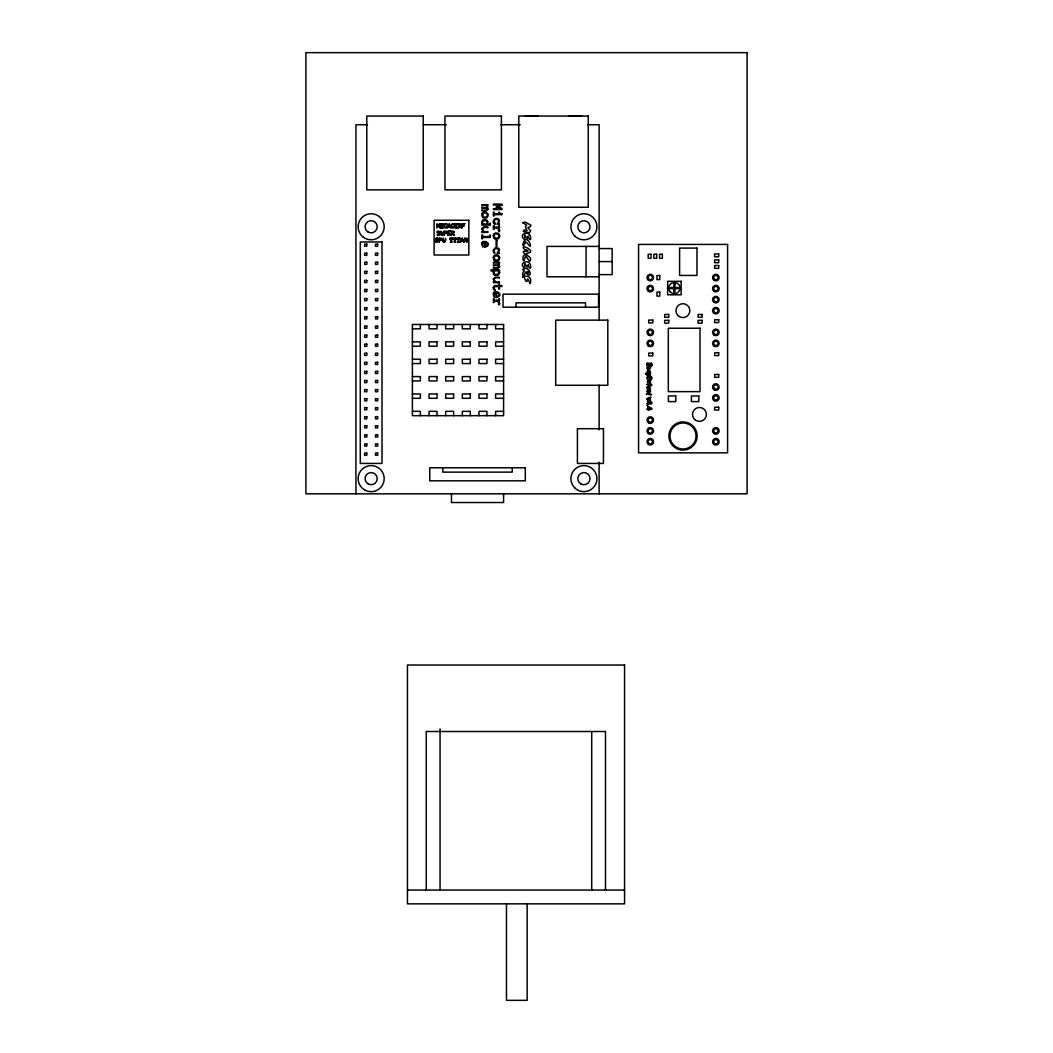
<?xml version="1.0" encoding="UTF-8"?>
<svg xmlns="http://www.w3.org/2000/svg" width="1053" height="1053" viewBox="0 0 1053 1053"><rect width="100%" height="100%" fill="white"/><g stroke="black" fill="none" stroke-linecap="round" stroke-linejoin="round"><path stroke-width="1.5" d="M648.174 402.957C646.331 396.849 656.809 406.037 648.674 403.602L648.424 404.286L647.095 403.431L648.174 402.957L648.174 400.917M647.621 363.864L647.253 365.904L647.24 363.246L651.583 363.246L651.715 365.746L651.215 363.864L649.767 363.864L649.622 365.602L649.267 363.864L647.621 363.864L647.556 365.878M649.806 367.076C652.873 368.366 646.094 371.38 647.042 367.813C648.385 364.299 650.254 371.63 649.991 366.813M650.517 388.715L647.766 387.28C657.598 383.108 639.619 388.346 650.267 388.833M650.517 400.364L647.766 398.916C657.598 394.664 639.408 400.509 650.491 399.969M650.517 373.394L647.806 374.723C659.468 380.028 635.578 371.117 650.372 373.762M650.517 393.783C637.21 393.322 661.073 396.415 647.095 393.519M651.728 409.143L648.306 406.629L648.174 408.761L647.147 409.393L648.424 410.091L651.728 409.143L648.674 409.406M647.095 384.516L650.504 384.819L647.2 384.358M650.57 383.16L647.095 381.844L650.412 381.686L650.543 382.95M438.588 240.189C433.02 247.903 436.508 232.555 438.022 239.228C437.179 237.109 434.85 239.597 435.929 241.124C438.64 243.704 436.956 238.781 438.588 240.097M647.095 409.077L648.174 408.761L648.306 406.629M649.898 372.288C652.373 369.037 646.371 373.394 647.806 370.327C645.213 374.552 650.938 369.55 650.096 372.472M524.591 239.321L524.697 234.819C526.342 236.793 527.303 241.427 528.264 235.925C528.224 239.676 531.923 241.756 530.449 236.385C528.83 230.002 517.918 234.187 524.315 239.426M524.591 267.936L524.697 263.434C526.342 265.409 527.303 270.042 528.264 264.54C528.224 268.291 531.923 270.371 530.449 265.001C528.751 258.538 517.931 262.934 524.315 268.041M649.767 365.483L649.767 363.864M645.858 373.973L647.108 374.42M647.108 377.303C658.559 374.276 646.384 386.793 647.24 377.079M650.517 386.148L647.766 387.28L650.517 388.412M648.174 406.787L648.832 406.708M526.303 254.708C526.355 251.864 531.225 253.852 530.738 250.983C529.251 248.692 526.118 246.994 523.486 246.731C521.683 248.6 529.08 251.18 523.183 251.628C522.722 254.352 533.437 256.353 529.922 261.223C527.935 261.039 525.908 252.786 524.749 258.367C523.552 265.461 520.774 253.891 526.092 254.602M647.24 363.246L647.253 365.904M495.41 223.025L494.541 224.276C491.132 221.972 494.844 216.549 498.253 218.892A2.738 2.738 0 0 1 499.372 220.209L498.595 223.42L499.477 224.223L497.029 224.223L498.806 220.985A1.948 1.948 0 0 0 498.148 219.866C495.41 217.537 492.014 222.222 495.371 223.986M650.504 376.158L647.108 375.065M647.766 392.19C644.581 390.281 651.504 387.425 650.451 391.624C647.661 395.178 648.859 386.003 647.345 392.256M651.583 365.865L651.662 363.298M647.806 374.723L650.451 373.723M647.213 386.846L650.517 385.819M647.213 398.495L650.517 397.468M651.662 365.839L651.215 363.864M647.147 384.371L650.504 384.516M367.444 124.728L355.94 124.728L355.94 493.831M423.253 124.728L446.314 124.728M500.53 124.728L520.248 124.728M587.613 124.728L599.118 124.728L599.118 320.138M599.118 246.402L547.007 246.402L547.007 276.794L599.118 276.794M599.118 248.561L612.148 248.561L612.148 274.622L599.118 274.622M599.118 261.592L612.148 261.592M412.394 328.826L420.358 328.826L420.358 324.482M503.584 328.826L495.621 328.826L495.621 324.482M412.394 341.856L420.358 341.856L420.358 346.2L412.394 346.2M503.584 341.856L495.621 341.856L495.621 346.2L503.584 346.2M412.394 359.218L420.358 359.218L420.358 363.561L412.394 363.561M503.584 359.218L495.621 359.218L495.621 363.561L503.584 363.561M412.394 376.592L420.358 376.592L420.358 380.936L412.394 380.936M503.584 376.592L495.621 376.592L495.621 380.936L503.584 380.936M412.394 393.967L420.358 393.967L420.358 398.297L412.394 398.297M503.584 393.967L495.621 393.967L495.621 398.297L503.584 398.297M647.147 403.589L648.174 403.602M412.394 411.328L420.358 411.328L420.358 415.672M503.584 411.328L495.621 411.328L495.621 415.672M407.445 890.048L624.561 890.048M647.147 409.393L648.174 409.406M647.121 393.914L649.306 393.98M650.517 400.061L647.766 398.916L650.491 397.376M648.74 400.864L651.715 402.786M648.74 406.669L651.636 408.432M526.237 249.693L528.093 250.996L526.421 251.417L526.25 249.995M649.267 363.864L649.28 365.536M605.488 890.39L605.488 731.506L426.254 731.506L426.254 890.39M599.118 385.28L599.118 429.861M599.118 462.254L599.118 493.831M591.707 731.506L591.707 890.39M586.087 246.402L586.087 276.794M585.521 307.186L585.521 302.843L516.036 302.843L516.036 307.186M581.743 116.054L568.725 116.054M538.32 116.054L525.302 116.054M527.158 903.843L527.158 1000.35L506.48 1000.35L506.48 903.843M512.271 467.782L512.271 472.126L442.786 472.126L442.786 467.782M503.584 493.831L503.584 502.518L451.474 502.518L451.474 493.831M486.947 324.482L486.947 328.826L478.983 328.826L478.983 324.482M486.947 415.672L486.947 411.328L478.983 411.328L478.983 415.672M470.296 324.482L470.296 328.826L462.333 328.826L462.333 324.482M470.296 415.672L470.296 411.328L462.333 411.328L462.333 415.672M453.646 324.482L453.646 328.826L445.682 328.826L445.682 324.482M453.646 415.672L453.646 411.328L445.682 411.328L445.682 415.672M440.049 728.834L440.049 890.39M437.008 324.482L437.008 328.826L429.045 328.826L429.045 324.482M437.008 415.672L437.008 411.328L429.045 411.328L429.045 415.672M524.749 243.638C520.524 251.917 524.118 231.107 530.185 243.809C531.554 251.772 525.315 237.241 524.749 243.638M522.722 276.965C525.671 276.807 524.736 282.125 527.026 281.572C526.961 275.228 529.369 282.415 530.146 283.691C532.818 277.189 526.618 274.636 522.722 276.965M443.971 225.474L444.537 227.672L446.301 227.882L447.038 226.882L444.998 227.527L444.445 225.25L445.564 224.092L447.012 225.171L447.012 223.789L444.814 223.907L443.971 225.474M451.171 225.474L451.737 227.672L453.501 227.882L454.238 226.882L452.185 227.527L451.645 225.25L452.751 224.092L454.212 225.171L454.212 223.789L452.013 223.907L451.171 225.474M443.313 233.845C442.747 237.912 438.061 232.713 441.075 231.147C441.168 242.44 444.55 225.776 443.313 233.845M445.458 240.782C444.879 244.836 440.207 239.65 443.208 238.07C443.3 249.364 446.683 232.7 445.458 240.782M522.749 269.502L524.249 270.621C520.34 275.254 524.341 277.755 525.394 271.977C533.2 282.112 530.659 264.079 522.749 269.502M499.622 230.331L499.346 231.778L498.622 231.476L498.622 229.343L496.621 228.04L494.147 228.001L494.147 229.37L493.383 229.37L493.383 225.724L494.147 225.724L494.147 227.106L498.714 227.106L498.714 225.724L499.477 225.724L499.477 228.001L497.937 228.001L499.622 230.331M499.622 303.448L499.346 304.896L498.622 304.593L498.622 302.461L496.621 301.145L494.147 301.105L494.147 302.487L493.383 302.487L493.383 298.828L494.147 298.828L494.147 300.21L498.714 300.21L498.714 298.828L499.477 298.828L499.477 301.105L497.937 301.105L499.622 303.448M651.215 378.356C651.373 381.081 646.647 380.357 647.621 377.698L651.215 378.356M481.734 228.672L483.366 231.502L481.84 231.502L481.84 232.397L487.934 232.397L487.934 231.502C481.8 233.608 480.089 225.276 487.934 227.843L487.934 226.948L483.59 226.974L481.734 228.672M493.265 278.94L494.897 281.77L493.383 281.77L493.383 282.678L499.477 282.678L499.477 281.77C493.33 283.889 491.619 275.544 499.477 278.11L499.477 277.215L495.121 277.255L493.265 278.94M487.328 244.309L487.052 245.428A1.882 1.882 0 0 1 486.223 246.205C484.077 247.31 484.92 239.729 487.012 243.177A2.172 2.172 0 0 1 487.328 244.309M498.859 294.59L498.582 295.709A1.882 1.882 0 0 1 497.753 296.472C495.621 297.591 496.45 289.996 498.543 293.445A2.172 2.172 0 0 1 498.859 294.59M482.498 243.967L483.011 247.086C476.654 236.398 496.397 243.454 484.577 247.402L484.577 242.137L482.498 243.967M494.028 294.248L494.541 297.367C488.184 286.679 507.928 293.734 496.108 297.683L496.108 292.418L494.028 294.248M488.079 209.284L486.223 210.784L481.84 210.784L481.84 209.889C489.606 211.535 488.184 206.625 481.84 208.191L481.84 207.283C489.711 208.928 487.987 204.058 481.84 205.585L481.84 204.69L487.934 204.69L487.934 205.585C487.763 205.493 487.394 208.152 488.079 209.284M499.622 266.87L497.766 268.37L493.383 268.37L493.383 267.475C501.136 269.12 499.714 264.211 493.383 265.777L493.383 264.869C501.241 266.514 499.517 261.644 493.383 263.171L493.383 262.276L499.477 262.276L499.477 263.171C499.293 263.079 498.925 265.738 499.622 266.87M453.804 232.344L451.855 233.174L451.855 231.528L453.804 232.344M460.938 224.987L459.003 225.816L459.003 224.171L460.938 224.987M441.576 239.268L439.614 240.097L439.614 238.452L441.576 239.268M442.01 239.268L441.418 240.308L439.614 240.479L439.18 242.269L439.18 238.07L441.418 238.241L442.01 239.268M446.617 232.344L444.669 233.174L444.669 231.528L446.617 232.344M447.064 232.344L446.472 233.384L444.669 233.542L444.234 235.345L444.234 231.147L446.472 231.318L447.064 232.344M481.747 214.378L482.208 216.918A2.777 2.777 0 0 0 483.577 218.024L486.723 217.747A2.909 2.909 0 0 0 487.842 216.365C489.869 212.179 482.485 209.889 481.747 214.378M481.747 221.709L481.84 225.092L490.382 225.092L490.382 222.973L489.619 224.184L487.394 224.184L488.026 221.709L486.17 219.511L483.051 219.774L481.747 221.709M493.291 235.398L493.739 237.952A2.777 2.777 0 0 0 495.107 239.057L498.253 238.781A2.909 2.909 0 0 0 499.372 237.399C501.399 233.213 494.028 230.923 493.291 235.398M493.291 250.193L493.581 252.457L494.541 253.523L494.976 252.891C492.199 250.904 495.713 246.928 498.148 249.1A1.948 1.948 0 0 1 498.806 250.232L497.029 253.47L499.477 253.47L498.595 252.667L499.372 249.456A2.738 2.738 0 0 0 498.253 248.126L495.121 247.889L493.291 250.193M493.291 257.34L493.739 259.88A2.777 2.777 0 0 0 495.107 260.986L498.253 260.71A2.909 2.909 0 0 0 499.372 259.341C501.399 255.142 494.028 252.852 493.291 257.34M493.278 287.482L493.37 288.891A2.211 2.211 0 0 0 494.094 289.904L495.318 290.378L494.884 289.457A1.566 1.566 0 0 1 493.989 287.995L494.989 286.587L498.714 286.482L498.714 289.088L499.477 289.088L499.477 286.482L501.912 286.482L501.912 285.587L499.477 285.587L499.477 284.218L498.714 284.218L498.714 285.587L495.107 285.639A2.238 2.238 0 0 0 493.896 286.258L493.278 287.482M499.622 272.595L498.253 275.188L494.581 275.188A2.777 2.777 0 0 1 493.462 273.872L493.225 272.595A2.593 2.593 0 0 1 493.62 271.213L490.935 270.805L490.935 269.91L499.477 269.91L499.622 272.595M482.511 214.549L483.498 217.01L486.249 217.01A2.119 2.119 0 0 0 487.131 216.023C488.631 212.93 483.103 211.35 482.511 214.549M494.041 235.569L495.028 238.044L497.779 238.044A2.119 2.119 0 0 0 498.674 237.043C500.162 233.95 494.634 232.384 494.041 235.569M494.041 257.511L495.028 259.973L497.779 259.973A2.119 2.119 0 0 0 498.674 258.985C500.162 255.892 494.634 254.313 494.041 257.511M454.251 232.344L453.04 233.529L454.304 235.345L452.514 233.542L451.421 235.345L451.421 231.147L453.672 231.318L454.251 232.344M461.398 224.987L460.174 226.171L461.438 227.988L459.648 226.184L458.555 227.988L458.555 223.789L460.806 223.96L461.398 224.987M494.041 272.095L494.186 273.53A2.001 2.001 0 0 0 495.055 274.464L498.148 274.228L498.674 271.635L498.056 270.805L494.778 270.805L494.041 272.095M482.498 221.88L482.445 222.38A2.33 2.33 0 0 0 482.906 223.789L486.525 224.184L487.276 221.88A1.961 1.961 0 0 0 486.618 220.748L483.156 220.748A1.961 1.961 0 0 0 482.498 221.88M437.469 231.989L439.654 233.74L439.167 235.24A1.461 1.461 0 0 1 438.456 235.424C435.889 234.477 437.127 234.793 439.259 234.595C439.627 233.068 435.455 232.976 437.6 231.239A1.606 1.606 0 0 1 438.311 231.081C440.733 232.081 439.338 231.555 437.469 231.989M522.683 222.617L526.632 225.066L525.329 226.816L526.961 230.475L523.841 230.041L523.302 231.449L529.514 232.687L530.673 230.897L527.829 227.566L530.383 226.566L530.87 225.131L525.263 222.17L522.683 222.617M651.149 384.477L651.768 384.964L651.149 384.477M647.095 405.287L647.832 405.787L647.161 405.155M647.542 367.655L648.661 368.8L648.503 367.523L647.542 367.655M650.109 390.913C649.056 393.625 648.898 388.136 650.109 390.913M449.118 224.236L448.407 226.395L449.815 226.395L449.118 224.236M448.288 226.79L447.42 227.988L449.42 223.789L450.816 227.988L449.947 226.79L448.288 226.79M462.096 238.518L461.398 240.676L462.807 240.676L462.096 238.518M461.267 241.071L460.411 242.269L462.399 238.07L463.794 242.269L462.925 241.071L461.267 241.071M439.219 224.486L438.482 226.658L437.429 224.486L436.982 227.988L436.982 223.789L438.324 225.987L439.667 223.789L439.667 227.988L439.219 224.486M528.751 272.503L527.764 273.28L527.119 271.358L528.751 272.503M501.912 205.269L497.45 206.822L501.912 208.402L501.912 209.56L493.383 209.56L493.383 208.652L500.491 208.652L496.081 207.151L500.491 205.006L493.383 205.006L493.383 204.111L501.912 204.111L501.912 205.269M686.661 449.618L683.002 450.105A14.097 14.097 0 0 1 668.905 435.995A14.097 14.097 0 0 1 683.002 421.898L686.661 422.371A14.097 14.097 0 0 1 686.661 449.618M747.09 52.65L305.91 52.65L305.91 493.831L747.09 493.831L747.09 52.65M423.253 116.054L366.799 116.054L366.799 189.869L423.253 189.869L423.253 116.054M501.412 116.054L444.958 116.054L444.958 189.869L501.412 189.869L501.412 116.054M588.258 116.054L518.787 116.054L518.787 207.244L588.258 207.244L588.258 116.054M494.147 212.311L493.383 212.311L493.383 215.97L494.147 215.97L494.147 214.601L499.477 214.601L499.477 212.311L498.714 212.311L498.714 213.693L494.147 213.693L494.147 212.311M501.912 213.535L500.688 213.535L500.688 214.759L501.912 214.759L501.912 213.535M468.848 220.261L434.112 220.261L434.112 255.01L468.848 255.01L468.848 220.261M443.26 223.789L440.575 223.789L440.575 227.988L443.26 227.988L441.023 227.606L441.023 226.04L442.668 226.04L441.023 225.671L441.023 224.171L443.26 223.789M457.647 223.789L454.962 223.789L454.962 227.988L457.647 227.988L455.409 227.606L455.409 226.04L457.055 226.04L455.409 225.671L455.409 224.171L457.647 223.789M464.834 223.789L462.162 223.789L462.162 227.988L462.596 226.04L464.255 226.04L462.596 225.671L462.596 224.171L464.834 223.789M450.513 231.147L447.828 231.147L447.828 235.345L450.513 235.345L448.262 234.964L448.262 233.397L449.921 233.397L448.262 233.029L448.262 231.528L450.513 231.147M482.616 235.148L481.84 235.148L481.84 238.807L482.616 238.807L482.616 237.438L490.382 237.438L490.382 235.148L489.619 235.148L489.619 236.53L482.616 236.53L482.616 235.148M452.803 238.07L449.802 238.07L449.802 239.492L451.079 238.452L451.079 241.9C448.578 242.295 454.027 242.295 451.526 241.9L451.526 238.452L452.803 239.492L452.803 238.07M455.804 238.07L454.001 238.07L454.685 241.9C452.185 242.295 457.621 242.295 455.12 241.9L455.804 238.07M460.003 238.07L457.002 238.07L457.002 239.492L458.279 238.452L458.279 241.9C455.778 242.295 461.214 242.295 458.726 241.9L458.726 238.452L460.003 239.492L460.003 238.07M464.965 238.07L464.347 242.269L464.794 238.715L467.032 242.269L467.032 238.07L466.584 241.466L464.965 238.07M496.884 240.347L496.121 240.347L496.121 246.441L496.884 246.441L496.884 240.347M382.002 241.979L360.284 241.979L360.284 463.438L382.002 463.438L382.002 241.979M366.799 244.151L364.628 244.151L364.628 246.323L366.799 246.323L366.799 244.151M377.658 244.151L375.487 244.151L375.487 246.323L377.658 246.323L377.658 244.151M727.584 244.428L638.566 244.428L638.566 452.856L727.584 452.856L727.584 244.428M696.968 248.087L679.606 248.087L679.606 275.438L696.968 275.438L696.968 248.087M366.799 253.194L364.628 253.194L364.628 255.366L366.799 255.366L366.799 253.194M377.658 253.194L375.487 253.194L375.487 255.366L377.658 255.366L377.658 253.194M718.712 253.984L714.645 253.984L714.645 256.814L718.712 256.814L718.712 253.984M651.004 254.273L648.187 254.273L648.187 258.327L651.004 258.327L651.004 254.273M656.651 254.273L653.821 254.273L653.821 258.327L656.651 258.327L656.651 254.273M662.363 254.273L659.533 254.273L659.533 258.327L662.363 258.327L662.363 254.273M718.712 259.854L714.645 259.854L714.645 262.671L718.712 262.671L718.712 259.854M366.799 262.21L364.628 262.21L364.628 264.382L366.799 264.382L366.799 262.21M377.658 262.21L375.487 262.21L375.487 264.382L377.658 264.382L377.658 262.21M718.712 265.501L714.645 265.501L714.645 268.318L718.712 268.318L718.712 265.501M366.799 271.319L364.628 271.319L364.628 273.49L366.799 273.49L366.799 271.319M377.658 271.319L375.487 271.319L375.487 273.49L377.658 273.49L377.658 271.319M659.77 275.544L656.954 275.544L656.954 279.611L659.77 279.611L659.77 275.544M366.799 280.388L364.628 280.388L364.628 282.546L366.799 282.546L366.799 280.388M377.658 280.388L375.487 280.388L375.487 282.546L377.658 282.546L377.658 280.388M681.12 281.335L667.655 281.335L667.655 294.801L681.12 294.801L681.12 281.335M674.934 284.047L673.841 284.047L673.841 287.522L670.366 287.522L670.366 288.614L673.841 288.614L673.841 292.089L674.934 292.089L674.934 288.614L678.408 288.614L678.408 287.522L674.934 287.522L674.934 284.047M366.799 289.43L364.628 289.43L364.628 291.602L366.799 291.602L366.799 289.43M377.658 289.43L375.487 289.43L375.487 291.602L377.658 291.602L377.658 289.43M659.77 292.05L656.954 292.05L656.954 296.104L659.77 296.104L659.77 292.05M598.552 294.156L503.018 294.156L503.018 307.186L598.552 307.186L598.552 294.156M366.799 298.539L364.628 298.539L364.628 300.71L366.799 300.71L366.799 298.539M377.658 298.539L375.487 298.539L375.487 300.71L377.658 300.71L377.658 298.539M366.799 307.647L364.628 307.647L364.628 309.819L366.799 309.819L366.799 307.647M377.658 307.647L375.487 307.647L375.487 309.819L377.658 309.819L377.658 307.647M668.734 314.452L664.68 314.452L664.68 317.282L668.734 317.282L668.734 314.452M702.101 314.452L698.047 314.452L698.047 317.282L702.101 317.282L702.101 314.452M366.799 316.756L364.628 316.756L364.628 318.927L366.799 318.927L366.799 316.756M377.658 316.756L375.487 316.756L375.487 318.927L377.658 318.927L377.658 316.756M718.712 319.783L714.645 319.783L714.645 322.6L718.712 322.6L718.712 319.783M607.805 320.138L555.694 320.138L555.694 385.28L607.805 385.28L607.805 320.138M652.768 320.073L648.701 320.073L648.701 322.902L652.768 322.902L652.768 320.073M668.734 320.323L664.68 320.323L664.68 323.139L668.734 323.139L668.734 320.323M702.101 320.323L698.047 320.323L698.047 323.139L702.101 323.139L702.101 320.323M503.584 324.482L412.394 324.482L412.394 415.672L503.584 415.672L503.584 324.482M366.799 326.061L364.628 326.061L364.628 328.233L366.799 328.233L366.799 326.061M377.658 326.061L375.487 326.061L375.487 328.233L377.658 328.233L377.658 326.061M700.008 328.233L668.313 328.233L668.313 391.637L700.008 391.637L700.008 328.233M366.799 335.104L364.628 335.104L364.628 337.276L366.799 337.276L366.799 335.104M377.658 335.104L375.487 335.104L375.487 337.276L377.658 337.276L377.658 335.104M437.008 341.856L429.045 341.856L429.045 346.2L437.008 346.2L437.008 341.856M453.646 341.856L445.682 341.856L445.682 346.2L453.646 346.2L453.646 341.856M470.296 341.856L462.333 341.856L462.333 346.2L470.296 346.2L470.296 341.856M486.947 341.856L478.983 341.856L478.983 346.2L486.947 346.2L486.947 341.856M366.799 344.134L364.628 344.134L364.628 346.305L366.799 346.305L366.799 344.134M377.658 344.134L375.487 344.134L375.487 346.305L377.658 346.305L377.658 344.134M718.712 352.781L714.645 352.781L714.645 355.598L718.712 355.598L718.712 352.781M366.799 353.229L364.628 353.229L364.628 355.401L366.799 355.401L366.799 353.229M377.658 353.229L375.487 353.229L375.487 355.401L377.658 355.401L377.658 353.229M652.768 353.084L648.701 353.084L648.701 355.901L652.768 355.901L652.768 353.084M437.008 359.218L429.045 359.218L429.045 363.561L437.008 363.561L437.008 359.218M453.646 359.218L445.682 359.218L445.682 363.561L453.646 363.561L453.646 359.218M470.296 359.218L462.333 359.218L462.333 363.561L470.296 363.561L470.296 359.218M486.947 359.218L478.983 359.218L478.983 363.561L486.947 363.561L486.947 359.218M366.799 362.298L364.628 362.298L364.628 364.47L366.799 364.47L366.799 362.298M377.658 362.298L375.487 362.298L375.487 364.47L377.658 364.47L377.658 362.298M366.799 371.34L364.628 371.34L364.628 373.512L366.799 373.512L366.799 371.34M377.658 371.34L375.487 371.34L375.487 373.512L377.658 373.512L377.658 371.34M718.712 374.486L714.645 374.486L714.645 377.316L718.712 377.316L718.712 374.486M437.008 376.592L429.045 376.592L429.045 380.936L437.008 380.936L437.008 376.592M453.646 376.592L445.682 376.592L445.682 380.936L453.646 380.936L453.646 376.592M470.296 376.592L462.333 376.592L462.333 380.936L470.296 380.936L470.296 376.592M486.947 376.592L478.983 376.592L478.983 380.936L486.947 380.936L486.947 376.592M366.799 380.449L364.628 380.449L364.628 382.621L366.799 382.621L366.799 380.449M377.658 380.449L375.487 380.449L375.487 382.621L377.658 382.621L377.658 380.449M366.799 389.571L364.628 389.571L364.628 391.742L366.799 391.742L366.799 389.571M377.658 389.571L375.487 389.571L375.487 391.742L377.658 391.742L377.658 389.571M437.008 393.967L429.045 393.967L429.045 398.297L437.008 398.297L437.008 393.967M453.646 393.967L445.682 393.967L445.682 398.297L453.646 398.297L453.646 393.967M470.296 393.967L462.333 393.967L462.333 398.297L470.296 398.297L470.296 393.967M486.947 393.967L478.983 393.967L478.983 398.297L486.947 398.297L486.947 393.967M675.776 395.954L668.392 395.954L668.392 401.601L675.776 401.601L675.776 395.954M698.784 395.954L691.4 395.954L691.4 401.601L698.784 401.601L698.784 395.954M366.799 398.666L364.628 398.666L364.628 400.838L366.799 400.838L366.799 398.666M377.658 398.666L375.487 398.666L375.487 400.838L377.658 400.838L377.658 398.666M651.202 402.957L648.674 402.957L648.674 401.404L651.202 402.957M718.712 407.221L714.645 407.221L714.645 410.038L718.712 410.038L718.712 407.221M366.799 407.629L364.628 407.629L364.628 409.788L366.799 409.788L366.799 407.629M377.658 407.629L375.487 407.629L375.487 409.788L377.658 409.788L377.658 407.629M651.202 408.761L648.674 408.761L648.674 407.208L651.202 408.761M366.799 416.685L364.628 416.685L364.628 418.857L366.799 418.857L366.799 416.685M377.658 416.685L375.487 416.685L375.487 418.857L377.658 418.857L377.658 416.685M366.799 425.741L364.628 425.741L364.628 427.913L366.799 427.913L366.799 425.741M377.658 425.741L375.487 425.741L375.487 427.913L377.658 427.913L377.658 425.741M603.461 428.703L577.413 428.703L577.413 463.438L603.461 463.438L603.461 428.703M366.799 434.85L364.628 434.85L364.628 437.021L366.799 437.021L366.799 434.85M377.658 434.85L375.487 434.85L375.487 437.021L377.658 437.021L377.658 434.85M366.799 443.958L364.628 443.958L364.628 446.13L366.799 446.13L366.799 443.958M377.658 443.958L375.487 443.958L375.487 446.13L377.658 446.13L377.658 443.958M366.799 453.066L364.628 453.066L364.628 455.225L366.799 455.225L366.799 453.066M377.658 453.066L375.487 453.066L375.487 455.225L377.658 455.225L377.658 453.066M525.302 467.782L429.769 467.782L429.769 480.813L525.302 480.813L525.302 467.782M624.561 665.009L407.445 665.009L407.445 903.843L624.561 903.843L624.561 665.009M714.75 334.235A2.172 2.172 0 0 0 718.028 332.393A2.172 2.172 0 0 0 714.79 330.471A2.172 2.172 0 0 0 714.75 334.235M714.75 312.517A2.172 2.172 0 0 0 718.028 310.674A2.172 2.172 0 0 0 714.79 308.766A2.172 2.172 0 0 0 714.75 312.517M714.75 443.616A2.172 2.172 0 0 0 718.028 441.773A2.172 2.172 0 0 0 714.79 439.851A2.172 2.172 0 0 0 714.75 443.616M649.174 432.757A2.172 2.172 0 0 0 652.452 430.914A2.172 2.172 0 0 0 649.214 429.005A2.172 2.172 0 0 0 649.174 432.757M649.174 421.911A2.172 2.172 0 0 0 652.452 420.068A2.172 2.172 0 0 0 649.214 418.146A2.172 2.172 0 0 0 649.174 421.911M673.788 445.208A13.031 13.031 0 0 0 695.585 439.364A13.031 13.031 0 0 0 679.633 423.411A13.031 13.031 0 0 0 673.788 445.208M649.174 443.616A2.172 2.172 0 0 0 652.452 441.773A2.172 2.172 0 0 0 649.214 439.851A2.172 2.172 0 0 0 649.174 443.616M714.039 444.458A3.251 3.251 0 0 0 719.107 441.97A3.251 3.251 0 0 0 714.421 438.825A3.251 3.251 0 0 0 714.039 444.458M714.75 432.757A2.172 2.172 0 0 0 718.028 430.914A2.172 2.172 0 0 0 714.79 429.005A2.172 2.172 0 0 0 714.75 432.757M648.477 280.269A3.251 3.251 0 0 0 653.531 277.781A3.251 3.251 0 0 0 648.845 274.636A3.251 3.251 0 0 0 648.477 280.269M714.039 433.599A3.251 3.251 0 0 0 719.107 431.111A3.251 3.251 0 0 0 714.421 427.966A3.251 3.251 0 0 0 714.039 433.599M714.039 400.601A3.251 3.251 0 0 0 719.107 398.113A3.251 3.251 0 0 0 714.421 394.967A3.251 3.251 0 0 0 714.039 400.601M714.75 399.758A2.172 2.172 0 0 0 718.028 397.916A2.172 2.172 0 0 0 714.79 395.994A2.172 2.172 0 0 0 714.75 399.758M714.75 388.899A2.172 2.172 0 0 0 718.028 387.056A2.172 2.172 0 0 0 714.79 385.148A2.172 2.172 0 0 0 714.75 388.899M714.039 389.742A3.251 3.251 0 0 0 719.107 387.254A3.251 3.251 0 0 0 714.421 384.108A3.251 3.251 0 0 0 714.039 389.742M714.75 345.266A2.172 2.172 0 0 0 718.028 343.423A2.172 2.172 0 0 0 714.79 341.501A2.172 2.172 0 0 0 714.75 345.266M714.75 279.427A2.172 2.172 0 0 0 718.028 277.584A2.172 2.172 0 0 0 714.79 275.675A2.172 2.172 0 0 0 714.75 279.427M678 315.558A6.95 6.95 0 0 0 689.623 312.438A6.95 6.95 0 0 0 681.107 303.935A6.95 6.95 0 0 0 678 315.558M695.98 420.437A6.95 6.95 0 0 0 706.405 414.421A6.95 6.95 0 0 0 695.98 408.393A6.95 6.95 0 0 0 695.98 420.437M714.039 280.269A3.251 3.251 0 0 0 719.107 277.781A3.251 3.251 0 0 0 714.421 274.636A3.251 3.251 0 0 0 714.039 280.269M714.75 301.487A2.172 2.172 0 0 0 718.028 299.644A2.172 2.172 0 0 0 714.79 297.736A2.172 2.172 0 0 0 714.75 301.487M714.039 346.095A3.251 3.251 0 0 0 719.107 343.607A3.251 3.251 0 0 0 714.421 340.474A3.251 3.251 0 0 0 714.039 346.095M670.392 292.063A5.647 5.647 0 0 0 679.843 289.522A5.647 5.647 0 0 0 672.933 282.612A5.647 5.647 0 0 0 670.392 292.063M649.174 345.266A2.172 2.172 0 0 0 652.452 343.423A2.172 2.172 0 0 0 649.214 341.501A2.172 2.172 0 0 0 649.174 345.266M648.477 444.458A3.251 3.251 0 0 0 653.531 441.97A3.251 3.251 0 0 0 648.845 438.825A3.251 3.251 0 0 0 648.477 444.458M648.477 433.599A3.251 3.251 0 0 0 653.531 431.111A3.251 3.251 0 0 0 648.845 427.966A3.251 3.251 0 0 0 648.477 433.599M648.477 422.74A3.251 3.251 0 0 0 653.531 420.252A3.251 3.251 0 0 0 648.845 417.12A3.251 3.251 0 0 0 648.477 422.74M649.174 279.427A2.172 2.172 0 0 0 652.452 277.584A2.172 2.172 0 0 0 649.214 275.675A2.172 2.172 0 0 0 649.174 279.427M649.174 290.457A2.172 2.172 0 0 0 652.452 288.614A2.172 2.172 0 0 0 649.214 286.706A2.172 2.172 0 0 0 649.174 290.457M649.174 334.235A2.172 2.172 0 0 0 652.452 332.393A2.172 2.172 0 0 0 649.214 330.471A2.172 2.172 0 0 0 649.174 334.235M648.477 291.299A3.251 3.251 0 0 0 653.531 288.812A3.251 3.251 0 0 0 648.845 285.666A3.251 3.251 0 0 0 648.477 291.299M648.477 346.095A3.251 3.251 0 0 0 653.531 343.607A3.251 3.251 0 0 0 648.845 340.474A3.251 3.251 0 0 0 648.477 346.095M648.477 335.065A3.251 3.251 0 0 0 653.531 332.59A3.251 3.251 0 0 0 648.845 329.444A3.251 3.251 0 0 0 648.477 335.065M714.039 291.299A3.251 3.251 0 0 0 719.107 288.812A3.251 3.251 0 0 0 714.421 285.666A3.251 3.251 0 0 0 714.039 291.299M714.75 290.457A2.172 2.172 0 0 0 718.028 288.614A2.172 2.172 0 0 0 714.79 286.706A2.172 2.172 0 0 0 714.75 290.457M714.039 302.329A3.251 3.251 0 0 0 719.107 299.842A3.251 3.251 0 0 0 714.421 296.696A3.251 3.251 0 0 0 714.039 302.329M714.039 313.36A3.251 3.251 0 0 0 719.107 310.872A3.251 3.251 0 0 0 714.421 307.726A3.251 3.251 0 0 0 714.039 313.36M714.039 335.065A3.251 3.251 0 0 0 719.107 332.59A3.251 3.251 0 0 0 714.421 329.444A3.251 3.251 0 0 0 714.039 335.065M368.102 232.042A6.081 6.081 0 0 0 377.224 226.777A6.081 6.081 0 0 0 368.102 221.512A6.081 6.081 0 0 0 368.102 232.042M363.246 237.136A13.031 13.031 0 0 0 384.069 228.435A13.031 13.031 0 0 0 366.128 214.759A13.031 13.031 0 0 0 363.246 237.136M579.624 231.081A6.081 6.081 0 0 0 589.798 228.356A6.081 6.081 0 0 0 582.348 220.906A6.081 6.081 0 0 0 579.624 231.081M574.714 235.99A13.031 13.031 0 0 0 596.498 230.146A13.031 13.031 0 0 0 580.545 214.193A13.031 13.031 0 0 0 574.714 235.99M368.102 483.906A6.081 6.081 0 0 0 377.224 478.641A6.081 6.081 0 0 0 368.102 473.376A6.081 6.081 0 0 0 368.102 483.906M364.628 489.921A13.031 13.031 0 0 0 384.174 478.641A13.031 13.031 0 0 0 364.628 467.361A13.031 13.031 0 0 0 364.628 489.921M580.874 483.906A6.081 6.081 0 0 0 589.996 478.641A6.081 6.081 0 0 0 580.874 473.376A6.081 6.081 0 0 0 580.874 483.906M574.714 487.855A13.031 13.031 0 0 0 596.498 482.011A13.031 13.031 0 0 0 580.545 466.058A13.031 13.031 0 0 0 574.714 487.855"/></g></svg>
